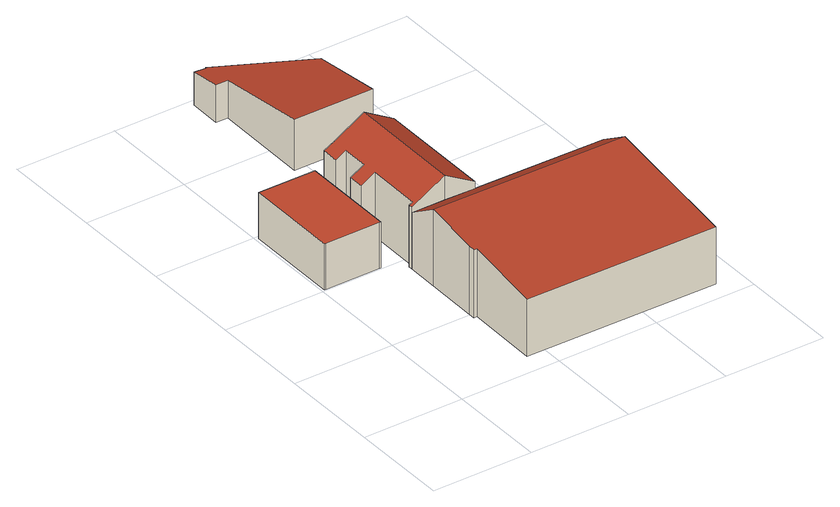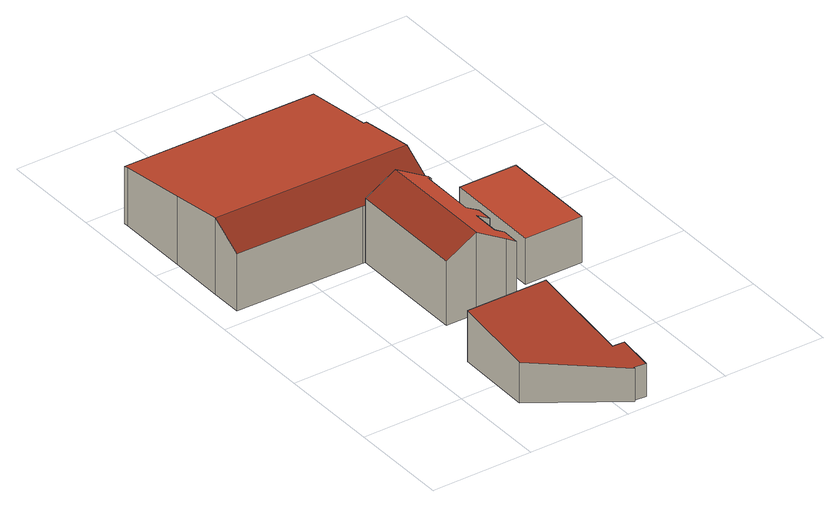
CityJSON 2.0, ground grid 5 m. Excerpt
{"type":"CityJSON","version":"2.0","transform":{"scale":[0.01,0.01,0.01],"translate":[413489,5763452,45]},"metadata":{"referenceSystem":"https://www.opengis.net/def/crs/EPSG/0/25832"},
"CityObjects":{
"building1":{"type":"Building","attributes":{"Gemeindeschluessel":"05570044","Geometrietyp2DReferenz":"3000","function":"51009_1611","roofType":"1000","measuredHeight":2.3},"geometry":[{"type":"Solid","lod":"2","boundaries":[[[[0,1,2,3]],[[4,5,1,0]],[[6,7,5,4]],[[8,9,7,6]],[[10,11,9,8]],[[3,2,11,10]],[[8,6,4,0,3,10]],[[1,5,7,9,11,2]]]],"semantics":{"surfaces":[{"type":"WallSurface"},{"type":"RoofSurface"},{"type":"GroundSurface"}],"values":[[0,0,0,0,0,0,1,2]]}}]},
"building2":{"type":"Building","attributes":{"Gemeindeschluessel":"05570044","Geometrietyp2DReferenz":"3000","function":"31001_1000"},"address":[{"country":"Germany","locality":"Telgte","thoroughfareNumber":"37","thoroughfareName":"Sickerhook"}],"children":["building2-1","building2-2"]},
"building2-1":{"type":"BuildingPart","attributes":{"roofType":"3100","measuredHeight":4.07},"parents":["building2"],"geometry":[{"type":"Solid","lod":"2","boundaries":[[[[12,13,14,15]],[[16,17,13,12]],[[18,19,17,16]],[[20,21,19,18]],[[22,23,21,20]],[[24,25,23,22]],[[26,27,25,24]],[[28,29,27,26]],[[30,31,29,28]],[[32,33,31,30]],[[34,35,36,33,32]],[[37,38,39,40,41]],[[15,14,38,37]],[[34,32,30,42]],[[28,26,24,22,20,18,16,12,15,37,41,42,30]],[[13,17,19,21,23,25,27,29,31,33,36,43,39,38,14]],[[35,34,42,44]],[[36,35,44,43]],[[40,44,42,41]],[[44,40,39,43]]]],"semantics":{"surfaces":[{"type":"WallSurface"},{"type":"RoofSurface"},{"type":"GroundSurface"},{"type":"ClosureSurface"}],"values":[[0,0,0,0,0,0,0,0,0,0,0,0,0,1,1,2,0,3,0,3]]}}]},
"building2-2":{"type":"BuildingPart","attributes":{"roofType":"3100","measuredHeight":3.82},"parents":["building2"],"geometry":[{"type":"Solid","lod":"2","boundaries":[[[[45,46,47,48]],[[49,50,46,45]],[[51,52,50,49]],[[53,54,52,51]],[[55,56,54,53]],[[57,58,56,55]],[[59,60,58,57]],[[61,62,60,59]],[[63,64,62,61]],[[65,66,64,63]],[[40,39,66,65]],[[48,47,36,35]],[[63,61,59,57,55,53,51,49,65]],[[45,48,35,44,40,65,49]],[[46,50,52,54,56,58,60,62,64,66,39,43,36,47]],[[43,44,35,36]],[[39,40,44,43]]]],"semantics":{"surfaces":[{"type":"WallSurface"},{"type":"RoofSurface"},{"type":"GroundSurface"},{"type":"ClosureSurface"}],"values":[[0,0,0,0,0,0,0,0,0,0,0,0,1,1,2,3,3]]}}]},
"building3":{"type":"Building","attributes":{"Gemeindeschluessel":"05570044","Geometrietyp2DReferenz":"3000","function":"31001_2460","roofType":"2100","measuredHeight":2.55},"geometry":[{"type":"Solid","lod":"2","boundaries":[[[[67,68,69,70]],[[71,72,68,67]],[[73,74,72,71]],[[75,76,74,73]],[[77,78,76,75]],[[79,80,78,77]],[[81,82,80,79]],[[70,69,82,81]],[[79,77,75,73,71,67,70,81]],[[68,72,74,76,78,80,82,69]]]],"semantics":{"surfaces":[{"type":"WallSurface"},{"type":"RoofSurface"},{"type":"GroundSurface"}],"values":[[0,0,0,0,0,0,0,0,1,2]]}}]}
},
"vertices":[
[2,1467,302],[2,1467,72],[1,988,72],[1,988,302],[291,1465,302],[291,1465,72],[289,987,302],[289,987,72],[282,987,302],[282,987,72],[8,988,302],[8,988,72],
[422,1217,375],[422,1217,56],[421,944,56],[421,944,375],[354,1217,335],[354,1217,56],[354,1296,335],[354,1296,56],[422,1294,374],[422,1294,56],[423,1425,375],[423,1425,56],[371,1425,344],[371,1425,56],[373,1514,345],[373,1514,56],[422,1511,374],[422,1511,56],[575,1509,463],[575,1509,56],[726,1507,375],[726,1507,56],[724,920,374],[724,920,341],[724,920,56],[404,945,366],[404,945,56],[404,924,56],[404,924,341],[404,924,366],[571,922,463],[571,922,56],[571,922,341],
[1377,911,341],[1377,911,56],[739,920,56],[739,920,341],[1376,756,438],[1376,756,56],[1375,479,397],[1375,479,56],[1373,119,345],[1373,119,56],[1373,94,341],[1373,94,56],[409,105,341],[409,105,56],[415,473,395],[415,473,56],[401,473,395],[401,473,56],[401,505,399],[401,505,56],[403,768,438],[403,768,56],
[432,2288,258],[432,2288,71],[427,1802,71],[427,1802,326],[372,2290,258],[372,2290,71],[374,2451,236],[374,2451,71],[433,2446,236],[433,2446,71],[433,2453,235],[433,2453,71],[833,2182,273],[833,2182,71],[827,1800,326],[827,1800,71]
]}
